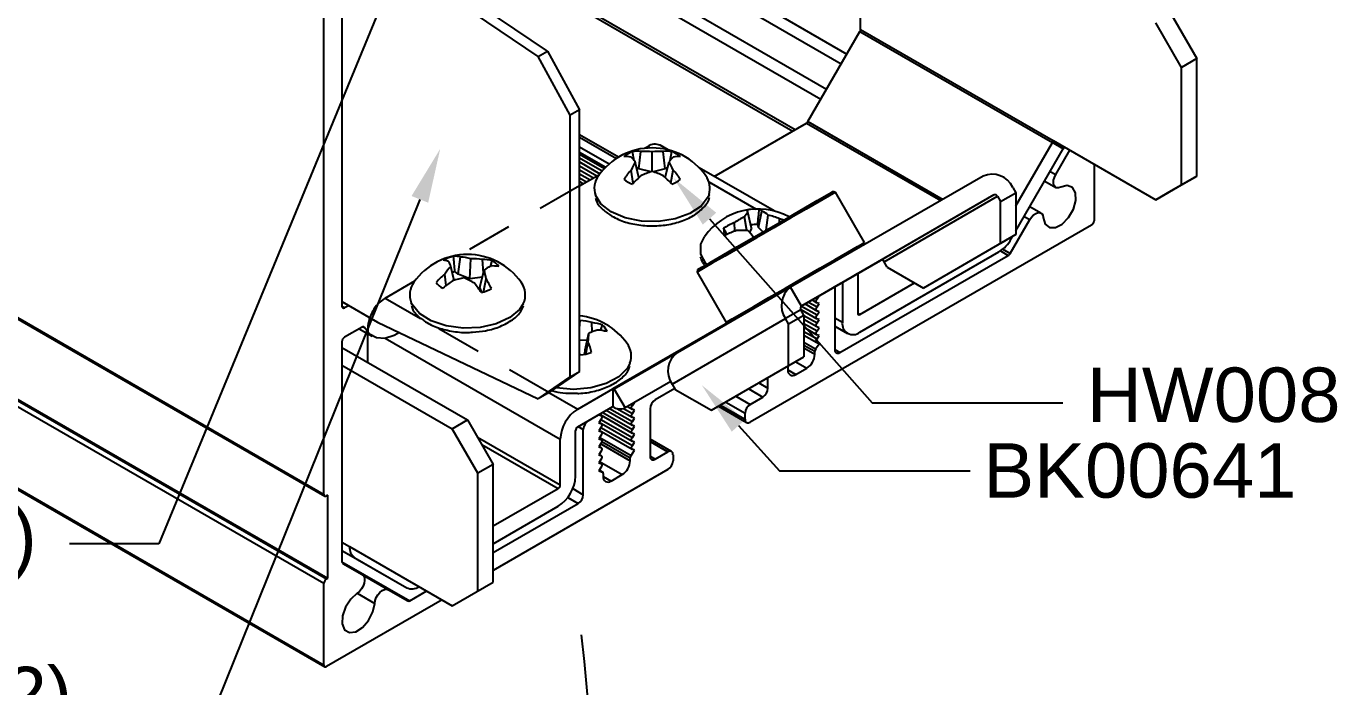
# Model space of a CAD drawing. Extents: x -1 to 10.4, y -10.7 to 0.
# Drawn here: x 1.301 to 4.913, y -5.295 to -3.474 of the extents above; entities that cross this region are included whole.
import ezdxf
from ezdxf import colors
from ezdxf.entities.mleader import LeaderData, LeaderLine
from ezdxf.math import Vec2, Vec3

# ---------------------------------------------------------------- set-up
doc = ezdxf.new("R2010")
doc.units = 0
doc.header["$LTSCALE"] = 0.5
doc.header["$MEASUREMENT"] = 0
doc.linetypes.add('HIDDEN', pattern=[0.375, 0.25, -0.125])
for name, color, linetype in [('Brackets', 181, 'CONTINUOUS'), ('Dimension', 10, 'CONTINUOUS'), ('FAB DWG', 221, 'CONTINUOUS'), ('Hardware', 242, 'CONTINUOUS'), ('Housing', 150, 'CONTINUOUS')]:
    doc.layers.add(name, color=color, linetype=linetype)
doc.styles.get("Standard").update_dxf_attribs({"font": 'arial.ttf'})

msp = doc.modelspace()

# ---------------------------------------------------------------- linework, layer by layer
at = {"layer": 'Brackets', "linetype": 'Continuous', "lineweight": 25, "transparency": 16777216}
for p, q in [((3.5989, -3.4833), (3.5989, -3.1255)), ((2.7363, -3.5434), (2.2941, -3.2434)), ((2.7109, -3.5581), (2.2687, -3.2581)), ((4.4828, -3.5878), (4.412, -3.4653)), ((4.4543, -3.4409), (4.525, -3.5634)), ((3.4539, -3.7371), (3.5972, -3.4889)), ((3.5972, -3.4889), (4.1275, -3.795)), ((3.5989, -3.4833), (4.1292, -3.7894)), ((2.7109, -3.5581), (2.7363, -3.5434)), ((2.799, -3.7199), (2.7109, -3.5581)), ((2.7363, -3.5434), (2.8244, -3.7052)), ((4.525, -3.5634), (4.4828, -3.5878)), ((4.525, -3.8875), (4.525, -3.5634)), ((4.4828, -3.9119), (4.4828, -3.5878)), ((2.8244, -3.7052), (2.799, -3.7199)), ((2.799, -4.4407), (2.799, -3.7199)), ((2.8244, -4.426), (2.8244, -3.7052)), ((3.1955, -3.8882), (3.4499, -3.7413)), ((3.4499, -3.7413), (3.8198, -3.9549)), ((3.4539, -3.7371), (3.8255, -3.9516)), ((4.1292, -3.7894), (4.412, -3.9527)), ((3.0042, -3.8108), (3.013, -3.8058)), ((3.013, -3.8058), (3.0198, -3.8097)), ((3.0689, -3.8151), (3.0469, -3.8024)), ((4.0269, -3.9693), (4.1275, -3.795)), ((4.0269, -4.0383), (4.1574, -3.8123)), ((4.1574, -3.8123), (4.1275, -3.795)), ((4.1574, -3.8123), (4.1602, -3.8073)), ((3.3606, -3.9835), (3.1544, -3.8645)), ((2.8244, -3.9146), (2.8798, -3.8827)), ((3.9366, -3.8875), (3.4063, -4.1936)), ((4.525, -3.8875), (4.4543, -3.9283)), ((4.4828, -3.9119), (4.525, -3.8875)), ((3.1811, -3.9028), (3.3115, -3.9781)), ((3.5295, -3.932), (3.4489, -3.9785)), ((3.5295, -3.932), (3.5226, -3.9302)), ((3.6095, -4.0706), (3.5295, -3.932)), ((3.9847, -3.9577), (4.0269, -3.9332)), ((4.0184, -3.9185), (4.0269, -3.9332)), ((4.0269, -3.9332), (4.0269, -4.0487)), ((4.412, -3.9527), (4.4828, -3.9119)), ((4.4543, -3.9283), (4.412, -3.9527)), ((3.9665, -3.9393), (3.4362, -4.2454)), ((3.9665, -3.9393), (3.654, -4.1197)), ((3.6637, -4.1234), (3.9762, -3.9429)), ((3.9762, -3.9429), (3.9847, -3.9577)), ((3.9847, -4.0731), (3.9847, -3.9577)), ((3.6076, -4.0774), (3.6095, -4.0706)), ((4.0269, -4.0487), (3.7722, -4.1958)), ((4.0269, -4.0487), (3.9847, -4.0731)), ((4.0141, -4.0605), (4.0179, -4.0539)), ((3.5969, -4.3176), (3.9802, -4.0963)), ((3.1502, -4.1452), (3.1484, -4.152)), ((3.1484, -4.152), (3.2284, -4.2906)), ((3.4805, -4.2199), (3.654, -4.1197)), ((3.6722, -4.1381), (3.6637, -4.1234)), ((3.6722, -4.1381), (3.7722, -4.1958)), ((3.5489, -4.1804), (3.5489, -4.2899)), ((3.5912, -4.156), (3.5912, -4.2655)), ((3.5969, -4.2688), (3.7477, -4.1817)), ((3.4063, -4.1936), (3.0938, -4.3741)), ((3.4362, -4.2454), (3.4063, -4.1936)), ((3.4805, -4.2199), (3.4354, -4.2459)), ((2.1702, -4.2334), (2.2687, -4.2902)), ((3.4345, -4.2556), (3.3922, -4.28)), ((3.443, -4.2703), (3.4345, -4.2556)), ((2.2687, -4.2902), (2.7109, -4.5008)), ((3.2321, -4.2916), (2.9163, -4.4739)), ((3.0797, -4.4605), (3.3922, -4.28)), ((3.2284, -4.2906), (3.2352, -4.2924)), ((3.4007, -4.2947), (3.3922, -4.28)), ((3.4007, -4.2947), (3.443, -4.2703)), ((3.4007, -4.4102), (3.4007, -4.2947)), ((3.443, -4.2703), (3.443, -4.3858)), ((3.5277, -4.2777), (3.5489, -4.2899)), ((3.5912, -4.2655), (3.5969, -4.2688)), ((2.2414, -4.4007), (2.2414, -4.3216)), ((2.2896, -4.3344), (2.7717, -4.6127)), ((3.5277, -4.3006), (3.563, -4.321)), ((2.1702, -4.3596), (2.5166, -4.5595)), ((3.0938, -4.3741), (2.9203, -4.4743)), ((3.1882, -4.5329), (3.443, -4.3858)), ((2.1702, -4.4084), (2.4743, -4.5839)), ((2.7109, -4.5008), (2.799, -4.4407)), ((2.8244, -4.426), (2.7363, -4.4862)), ((2.799, -4.4407), (2.8244, -4.426)), ((2.8197, -4.5297), (2.9163, -4.4739)), ((2.9163, -4.4739), (2.9163, -4.5227)), ((2.9203, -4.4743), (2.9502, -4.526)), ((3.0761, -4.4534), (2.9502, -4.526)), ((3.0761, -4.4534), (2.9502, -4.526)), ((3.0797, -4.4605), (3.0882, -4.4752)), ((3.0882, -4.4752), (3.1882, -4.5329)), ((2.7363, -4.4862), (2.7109, -4.5008)), ((2.74, -4.4837), (2.8197, -4.5297)), ((2.8197, -4.5785), (2.9163, -4.5227)), ((2.4743, -4.5839), (2.5166, -4.5595)), ((2.545, -4.7064), (2.4743, -4.5839)), ((2.5166, -4.5595), (2.5873, -4.682)), ((2.814, -4.7142), (2.814, -4.5883)), ((2.5441, -4.6072), (2.7717, -4.7386)), ((2.7717, -4.7386), (2.7717, -4.6127)), ((2.5554, -4.6268), (2.7661, -4.7484)), ((2.5873, -4.682), (2.545, -4.7064)), ((2.5873, -5.0061), (2.5873, -4.682)), ((2.545, -5.0305), (2.545, -4.7064)), ((2.5873, -4.8516), (2.7661, -4.7484)), ((2.5873, -4.9004), (2.7661, -4.7972)), ((2.1702, -4.8958), (2.1915, -4.9081)), ((2.1915, -4.9081), (2.4743, -5.0714)), ((2.1702, -4.9188), (2.3488, -5.0219)), ((2.1702, -4.9188), (2.2055, -4.9391)), ((2.2055, -4.9391), (2.3488, -5.0219)), ((2.4743, -5.0714), (2.5873, -5.0061))]:
    msp.add_line(p, q, dxfattribs=at)
at = {"layer": 'Brackets', "linetype": 'HIDDEN', "transparency": 16777216}
for p, q in [((2.8244, -3.9146), (2.4955, -4.1045)), ((2.2414, -4.3065), (2.2414, -4.3216)), ((2.74, -4.4837), (2.4217, -4.2999))]:
    msp.add_line(p, q, dxfattribs=at)
at = {"layer": 'Brackets', "linetype": 'HIDDEN', "lineweight": 25, "transparency": 16777216}
for q in [(2.3711, -4.1763), (2.3868, -4.2798)]:
    msp.add_line((2.2893, -4.2235), q, dxfattribs=at)
at = {"layer": 'Brackets', "linetype": 'Continuous', "lineweight": 25, "transparency": 16777216, "flags": 128}
for points in [[(3.4439, -3.9756), (3.4796, -3.955), (3.5055, -3.9401), (3.5199, -3.9317), (3.5226, -3.9302)], [(3.4489, -3.9785), (3.4068, -4.0028), (3.3604, -4.0296), (3.3126, -4.0572), (3.2665, -4.0838), (3.225, -4.1078), (3.1906, -4.1277), (3.1655, -4.1421), (3.1513, -4.1503), (3.1484, -4.152)], [(3.1502, -4.1452), (3.151, -4.1447), (3.1618, -4.1385), (3.1844, -4.1255), (3.2174, -4.1064), (3.2585, -4.0827), (3.3049, -4.0559), (3.3535, -4.0278), (3.4009, -4.0005), (3.4439, -3.9756)], [(3.5289, -4.1171), (3.5642, -4.0967), (3.5903, -4.0817), (3.6056, -4.0728), (3.6095, -4.0706)], [(3.2284, -4.2906), (3.2313, -4.2889), (3.2455, -4.2807), (3.2706, -4.2662), (3.305, -4.2464), (3.3465, -4.2224), (3.3926, -4.1958), (3.4404, -4.1682), (3.4868, -4.1414), (3.5289, -4.1171)], [(3.4355, -4.2458), (3.4447, -4.2405), (3.4869, -4.2162), (3.5262, -4.1935), (3.5595, -4.1743), (3.584, -4.1601), (3.5977, -4.1522), (3.5996, -4.1511), (3.5894, -4.157), (3.5681, -4.1693), (3.5373, -4.187)], [(3.5373, -4.187), (3.4996, -4.2088), (3.4579, -4.2329), (3.4362, -4.2454)]]:
    msp.add_lwpolyline(points, dxfattribs=at)
at = {"layer": 'Brackets', "linetype": 'Continuous', "lineweight": 25, "transparency": 16777216}
for centre, radius, start, end in [((3.5873, -3.4829), 0.0115, 328.8563, 358.0435), ((3.4438, -3.7315), 0.0115, 301.9547, 331.1444), ((4.1177, -3.789), 0.0115, 328.8563, 358.0435), ((3.0328, -3.8335), 0.0341, 65.6929, 125.6176), ((3.9617, -3.9448), 0.0625, 24.8163, 113.6431), ((3.9695, -3.946), 0.00738, 24.8163, 113.6431), ((3.9284, -4.0133), 0.0978, 301.9547, 331.1444), ((3.657, -4.1265), 0.00738, 24.8163, 113.6431), ((3.4433, -4.244), 0.0625, 126.3512, 215.1851), ((3.4405, -4.2514), 0.00738, 126.3512, 215.1851), ((3.5782, -4.2947), 0.0296, 170.786, 309.2033), ((3.5947, -4.2661), 0.00349, 170.786, 309.2033), ((3.1308, -4.4245), 0.0625, 126.3512, 215.1851), ((2.9187, -4.4706), 0.00402, 234.3818, 294.314), ((2.8758, -4.6174), 0.1042, 122.6055, 177.3945), ((2.9362, -4.495), 0.0341, 234.3818, 294.314), ((2.8263, -4.5888), 0.0123, 122.6055, 177.3945), ((2.7099, -4.7095), 0.1042, 302.6055, 357.3945), ((2.7594, -4.7381), 0.0123, 302.6055, 357.3945), ((2.2254, -4.9114), 0.0341, 174.3796, 234.302), ((2.3629, -4.9908), 0.0341, 245.686, 305.6182)]:
    msp.add_arc(centre, radius, start, end, dxfattribs=at)
at = {"layer": 'Brackets', "linetype": 'HIDDEN', "lineweight": 25, "transparency": 16777216}
msp.add_arc((2.3455, -4.3113), 0.1042, 122.6055, 177.3945, dxfattribs=at)
at = {"layer": 'Dimension', "transparency": 16777216}
msp.add_open_spline([(0.38, -4.5628), (0.1873, -2.9847), (1.5454, -2.2138), (2.9035, -1.4428), (2.7768, 0)], degree=3, knots=[0, 0, 0, 0, 1, 1.964635, 1.964635, 1.964635, 1.964635], dxfattribs=at)
msp.add_open_spline([(0.4502, -9.8777), (0.2575, -8.2996), (1.64, -7.5147), (3.0226, -6.7299), (2.8298, -5.1518)], degree=3, dxfattribs=at)
at = {"layer": 'Hardware', "linetype": 'Continuous', "lineweight": 25, "transparency": 16777216}
for p, q in [((2.9886, -3.8675), (2.994, -3.8194)), ((3.0248, -3.8746), (3.0248, -3.8209)), ((3.061, -3.8675), (3.0556, -3.8194)), ((3.0746, -3.8441), (3.079, -3.8198)), ((2.9885, -3.8915), (2.9783, -3.8478)), ((2.9886, -3.8675), (2.982, -3.8637)), ((3.0676, -3.8637), (3.061, -3.8675)), ((3.0611, -3.8915), (3.0713, -3.8478)), ((2.9729, -3.9072), (2.9667, -3.8707)), ((3.0221, -3.8755), (2.9886, -3.8675)), ((3.061, -3.8675), (3.0275, -3.8755)), ((3.0767, -3.9072), (3.0829, -3.8707)), ((3.2857, -4.0374), (3.2793, -4)), ((3.2981, -4.0308), (3.2885, -3.9869)), ((3.3176, -4.0292), (3.3267, -3.9838)), ((3.3392, -4.0361), (3.3444, -3.9947)), ((3.3759, -4.0149), (3.376, -4.0052)), ((3.253, -4.0388), (3.2515, -4.0154)), ((3.2981, -4.0308), (3.2929, -4.0425)), ((3.3176, -4.0292), (3.3155, -4.0206)), ((3.3301, -4.0413), (3.3176, -4.0292)), ((2.4901, -4.1577), (2.4968, -4.1103)), ((2.5228, -4.1702), (2.5249, -4.115)), ((2.5602, -4.1536), (2.5574, -4.117)), ((2.479, -4.1748), (2.4704, -4.1364)), ((2.4901, -4.1577), (2.4816, -4.1506)), ((2.5506, -4.1939), (2.5618, -4.1465)), ((2.5796, -4.1371), (2.584, -4.1202)), ((2.4577, -4.1888), (2.4533, -4.1577)), ((2.5228, -4.1702), (2.4901, -4.1577)), ((2.5572, -4.1661), (2.5228, -4.1702)), ((2.5603, -4.2068), (2.5674, -4.1704)), ((2.5557, -4.2081), (2.5506, -4.1939)), ((2.8244, -4.3075), (2.8262, -4.2851)), ((2.86, -4.3164), (2.8591, -4.2912)), ((2.883, -4.3133), (2.8883, -4.2979)), ((2.8401, -4.3665), (2.8505, -4.3204)), ((2.8461, -4.3401), (2.8244, -4.3399)), ((2.8398, -4.3783), (2.8401, -4.3665)), ((2.8419, -4.3778), (2.849, -4.3446))]:
    msp.add_line(p, q, dxfattribs=at)
at = {"layer": 'Hardware', "linetype": 'Continuous', "lineweight": 25, "transparency": 16777216, "flags": 128}
for points in [[(2.912, -3.9861), (2.8838, -3.9641), (2.8688, -3.9402)], [(3.1815, -3.9381), (3.1788, -3.9449), (3.1598, -3.97), (3.1288, -3.9908), (3.0886, -4.0054), (3.0427, -4.0125), (2.9952, -4.0115), (2.9503, -4.0024), (2.912, -3.9861)], [(3.1586, -4.1024), (3.159, -4.075), (3.1687, -4.0548)], [(3.1744, -4.1312), (3.1723, -4.1287), (3.1586, -4.1024)], [(2.3841, -4.2664), (2.3636, -4.2416), (2.3611, -4.2363)], [(2.6699, -4.2392), (2.6596, -4.2549), (2.6327, -4.2775), (2.5955, -4.2945), (2.5512, -4.3045), (2.5038, -4.3065), (2.4575, -4.3003), (2.4164, -4.2865), (2.3841, -4.2664)], [(2.9635, -4.4029), (2.9565, -4.4163), (2.9329, -4.4402), (2.8982, -4.4589), (2.8555, -4.4709), (2.8085, -4.4751), (2.7615, -4.4712), (2.7589, -4.4707)], [(2.8268, -4.3804), (2.8251, -4.3768), (2.8244, -4.3754)]]:
    msp.add_lwpolyline(points, dxfattribs=at)
at = {"layer": 'Hardware', "linetype": 'Continuous', "lineweight": 25, "transparency": 16777216}
for centre, radius, start, end in [((3.0248, -3.9903), 0.1806, 35.088, 144.912), ((3.0028, -3.9028), 0.089, 111.1734, 128.8212), ((2.984, -3.9077), 0.0889, 83.5452, 98.6296), ((3.0012, -3.986), 0.1668, 81.8505, 92.4696), ((3.0484, -3.986), 0.1668, 87.5304, 98.1495), ((3.0656, -3.9077), 0.0889, 81.3704, 96.4548), ((3.0468, -3.9028), 0.089, 51.1788, 68.8266), ((2.9505, -3.9107), 0.0773, 77.8855, 92.5937), ((2.8875, -3.9191), 0.1155, 38.183, 46.6966), ((3.1493, -3.9484), 0.1984, 149.535, 156.9599), ((3.1621, -3.9191), 0.1155, 133.3034, 141.817), ((2.9003, -3.9484), 0.1984, 23.0401, 30.465), ((3.0991, -3.9107), 0.0773, 87.4063, 102.1145), ((2.9219, -3.9208), 0.0565, 142.5562, 200.0774), ((3.1377, -4.0244), 0.2299, 138.0627, 146.0598), ((3.0028, -3.8266), 0.089, 231.1788, 248.8266), ((3.232, -4.149), 0.3544, 132.191, 137.5116), ((3.105, -4.1298), 0.2675, 107.4467, 114.5241), ((2.9446, -4.1298), 0.2675, 65.4759, 72.5533), ((2.8176, -4.149), 0.3544, 42.4884, 47.809), ((3.0468, -3.8266), 0.089, 291.1734, 308.8212), ((2.9119, -4.0244), 0.2299, 33.9402, 41.9373), ((3.1257, -3.9211), 0.0583, 343.0487, 36.5245), ((3.3165, -4.1586), 0.1806, 61.6483, 144.912), ((3.3585, -4.1757), 0.1927, 114.2724, 123.7178), ((3.3371, -4.031), 0.0656, 137.7629, 151.8032), ((3.3164, -4.1384), 0.16, 88.7525, 100.6765), ((3.2187, -4.0052), 0.0721, 14.6907, 19.4928), ((3.3147, -3.992), 0.0145, 34.4943, 69.2673), ((3.2918, -4.0606), 0.0844, 51.3959, 65.5506), ((3.2972, -4.1897), 0.2007, 66.8878, 76.4053), ((3.3317, -4.1792), 0.1796, 71.9962, 75.716), ((3.3295, -4.1986), 0.199, 113.0566, 122.7637), ((3.2557, -4.0329), 0.034, 177.0804, 210.7183), ((3.3358, -4.2671), 0.2428, 108.9454, 116.7593), ((3.2714, -4.2591), 0.2222, 85.5788, 93.7371), ((3.0521, -4.2535), 0.3202, 38.0302, 42.3932), ((3.3164, -4.1503), 0.1298, 90.3778, 99.0512), ((2.5161, -4.2839), 0.1806, 35.088, 144.912), ((2.5052, -4.2197), 0.1147, 103.9282, 118.8228), ((2.4813, -4.1693), 0.061, 75.2797, 93.4661), ((2.487, -4.2534), 0.1434, 74.6756, 86.0791), ((2.5301, -4.3001), 0.1851, 81.5328, 91.6109), ((2.5568, -4.2347), 0.1177, 76.6383, 89.7204), ((2.4464, -4.1676), 0.0485, 67.5491, 85.7959), ((2.6028, -4.2603), 0.1813, 136.8828, 145.5531), ((2.244, -4.2209), 0.2417, 20.4742, 23.9543), ((2.5097, -4.2474), 0.1008, 106.1658, 110.636), ((2.6346, -4.2405), 0.1189, 117.8904, 127.7439), ((2.3041, -4.219), 0.2678, 10.4558, 15.7047), ((2.5874, -4.246), 0.1109, 82.0562, 94.3548), ((2.5515, -4.1773), 0.0657, 38.7698, 60.4045), ((2.4146, -4.2146), 0.0577, 143.2478, 202.0927), ((2.5929, -4.3263), 0.2189, 129.6294, 138.2736), ((2.4807, -4.1395), 0.0657, 218.7698, 240.4045), ((2.6516, -4.4335), 0.3122, 124.4646, 130.6295), ((2.5562, -4.4247), 0.2615, 100.7564, 108.1036), ((2.3938, -4.4135), 0.2707, 58.4337, 65.1852), ((2.1994, -4.4554), 0.4327, 34.8096, 39.0403), ((2.3538, -4.3056), 0.2528, 25.3066, 32.3459), ((2.6188, -4.2145), 0.0567, 334.1803, 37.3052), ((2.527, -4.0971), 0.1147, 283.9282, 298.8228), ((2.8078, -4.4523), 0.1806, 35.088, 84.7348), ((2.807, -4.4819), 0.1977, 74.7107, 84.414), ((2.8407, -4.4386), 0.1486, 71.2949, 82.8767), ((2.858, -4.332), 0.0457, 20.7574, 48.3707), ((2.0931, -4.283), 0.7584, 355.3459, 357.1734), ((2.9127, -4.4516), 0.1451, 105.7301, 115.3628), ((2.8653, -4.4637), 0.152, 76.543, 86.9659), ((2.5503, -4.4527), 0.3176, 14.4763, 19.8956), ((2.9101, -4.3829), 0.0571, 339.5154, 37.1181), ((2.8108, -4.2398), 0.1415, 276.4581, 289.4031)]:
    msp.add_arc(centre, radius, start, end, dxfattribs=at)
for points, knots in [([(2.9749, -3.8441), (2.9747, -3.8428), (2.9733, -3.8347), (2.9718, -3.8265), (2.9706, -3.8198)], [0, 0, 0, 0, 0.169729, 1, 1, 1, 1]), ([(2.8691, -3.948), (2.8697, -3.9508), (2.8725, -3.9628), (2.8878, -3.9802), (2.9054, -3.9921), (2.9137, -3.9977)], [0, 0, 0, 0, 0.140691, 0.596441, 1, 1, 1, 1]), ([(2.9137, -3.9977), (2.9196, -4.0009), (2.9369, -4.01), (2.9712, -4.0203), (3.0155, -4.0256), (3.0608, -4.0234), (3.1032, -4.0137), (3.1402, -3.9973), (3.1669, -3.9746), (3.1815, -3.9564), (3.1824, -3.9462), (3.1825, -3.9461)], [0, 0, 0, 0, 0.069702, 0.201679, 0.333528, 0.465271, 0.597331, 0.730157, 0.864225, 0.998267, 1, 1, 1, 1]), ([(3.3155, -4.0206), (3.3163, -4.0133), (3.3177, -3.9993), (3.3191, -3.9853), (3.3198, -3.9784)], [0, 0, 0, 0, 0.514301, 1, 1, 1, 1]), ([(3.2308, -4.0485), (3.2307, -4.0482), (3.2277, -4.0425), (3.2247, -4.0367), (3.2217, -4.0312)], [0, 0, 0, 0, 0.037786, 1, 1, 1, 1]), ([(2.4816, -4.1506), (2.4809, -4.1433), (2.4796, -4.1293), (2.4783, -4.1152), (2.4776, -4.1084)], [0, 0, 0, 0, 0.514301, 1, 1, 1, 1]), ([(3.1574, -4.1096), (3.1588, -4.115), (3.1608, -4.1227), (3.1664, -4.1293), (3.1681, -4.1314)], [0, 0, 0, 0, 0.689373, 1, 1, 1, 1]), ([(2.3617, -4.2444), (2.3629, -4.2483), (2.3669, -4.2606), (2.378, -4.2725), (2.388, -4.2796), (2.3893, -4.2806)], [0, 0, 0, 0, 0.2801741, 0.8995555, 1, 1, 1, 1]), ([(2.5304, -4.3172), (2.5425, -4.3163), (2.5694, -4.3143), (2.6077, -4.3025), (2.6414, -4.2839), (2.6633, -4.2639), (2.6688, -4.2493), (2.6707, -4.2445)], [0, 0, 0, 0, 0.185879, 0.416363, 0.648516, 0.882843, 1, 1, 1, 1]), ([(2.3893, -4.2806), (2.393, -4.2834), (2.406, -4.2933), (2.4352, -4.3065), (2.4769, -4.3162), (2.5102, -4.3196), (2.5277, -4.3175), (2.5304, -4.3172)], [0, 0, 0, 0, 0.108762, 0.387731, 0.66749, 0.946709, 1, 1, 1, 1]), ([(2.8133, -4.4858), (2.8166, -4.486), (2.8348, -4.4867), (2.8675, -4.4806), (2.9073, -4.4677), (2.939, -4.4475), (2.9583, -4.4279), (2.9622, -4.4144), (2.9632, -4.4109)], [0, 0, 0, 0, 0.047932, 0.26419, 0.481316, 0.700194, 0.920884, 1, 1, 1, 1]), ([(2.7511, -4.4795), (2.7602, -4.4816), (2.7801, -4.4865), (2.8015, -4.4861), (2.8133, -4.4858)], [0, 0, 0, 0, 0.453627, 1, 1, 1, 1])]:
    msp.add_open_spline(points, degree=3, knots=knots, dxfattribs=at)
at = {"layer": 'Housing', "linetype": 'Continuous', "lineweight": 25, "transparency": 16777216}
for p, q in [((2.1208, -4.7647), (2.1208, -2.7605)), ((2.2682, -3.0946), (3.4192, -3.7591)), ((2.2682, -3.1028), (3.4121, -3.7632)), ((2.8299, -3.1286), (3.5614, -3.5509)), ((2.8219, -3.1598), (3.5459, -3.5778)), ((2.1702, -3.2119), (2.1702, -4.2459)), ((3.5051, -3.6483), (2.7472, -3.2108)), ((2.7167, -3.229), (3.4896, -3.6752)), ((0.3629, -3.7533), (2.1229, -4.7693)), ((0.3632, -3.7501), (2.1208, -4.7647)), ((2.932, -3.8354), (2.8244, -3.7733)), ((2.8244, -3.78), (2.9263, -3.8389)), ((2.8244, -3.8067), (2.9063, -3.854)), ((2.8244, -3.821), (2.8968, -3.8629)), ((2.8244, -3.8266), (2.8934, -3.8664)), ((4.1366, -3.883), (4.1753, -3.816)), ((2.8244, -3.8366), (2.8874, -3.873)), ((2.8244, -3.8481), (2.8811, -3.8809)), ((2.8244, -3.8587), (2.8729, -3.8866)), ((4.2421, -3.8546), (4.2421, -4.0104)), ((2.8244, -3.8702), (2.8629, -3.8924)), ((2.8244, -3.8807), (2.8538, -3.8977)), ((2.8244, -3.8922), (2.8438, -3.9034)), ((4.1061, -3.9012), (4.1366, -3.9188)), ((4.1216, -3.8743), (4.1366, -3.883)), ((2.8244, -3.9027), (2.8347, -3.9087)), ((2.8244, -3.9143), (2.8247, -3.9144)), ((0.3485, -3.9702), (2.1279, -4.9974)), ((0.3486, -3.9662), (2.1314, -4.9954)), ((4.0959, -3.9894), (4.0654, -3.9718)), ((0.3481, -3.9863), (2.1208, -5.0097)), ((4.0109, -4.1007), (4.0649, -4.0073)), ((4.0499, -3.9986), (4.0649, -4.0073)), ((4.2351, -4.0227), (3.2948, -4.5655)), ((3.5419, -4.3739), (4.0059, -4.106)), ((3.9845, -4.0936), (4.0059, -4.106)), ((3.9906, -4.089), (4.0109, -4.1007)), ((0.3505, -4.2131), (2.1208, -5.2351)), ((0.3507, -4.2166), (2.1229, -5.2396)), ((3.4745, -4.2234), (3.479, -4.226)), ((3.479, -4.226), (3.485, -4.2173)), ((3.5277, -4.1926), (3.5277, -4.3657)), ((2.1702, -4.2459), (2.1773, -4.2499)), ((2.1773, -4.2499), (2.1881, -4.2437)), ((3.434, -4.2547), (3.4784, -4.2803)), ((3.4363, -4.2455), (3.479, -4.2701)), ((3.4462, -4.2397), (3.4784, -4.2583)), ((3.4554, -4.2344), (3.479, -4.2481)), ((3.4653, -4.2287), (3.4784, -4.2362)), ((3.4853, -4.2389), (3.4788, -4.2364)), ((3.4853, -4.261), (3.4788, -4.2584)), ((3.479, -4.2481), (3.4853, -4.2389)), ((3.479, -4.2701), (3.4853, -4.261)), ((3.443, -4.2714), (3.479, -4.2922)), ((3.443, -4.2819), (3.4784, -4.3023)), ((3.443, -4.2934), (3.479, -4.3142)), ((3.4853, -4.283), (3.4788, -4.2805)), ((3.479, -4.2922), (3.4853, -4.283)), ((2.2257, -4.3036), (2.1773, -4.3316)), ((2.218, -4.3081), (2.2534, -4.3286)), ((2.2285, -4.3027), (2.2322, -4.3048)), ((3.443, -4.304), (3.4784, -4.3244)), ((3.443, -4.3155), (3.479, -4.3363)), ((3.443, -4.326), (3.4784, -4.3464)), ((3.4853, -4.3051), (3.4788, -4.3025)), ((3.4853, -4.3271), (3.4788, -4.3246)), ((3.479, -4.3142), (3.4853, -4.3051)), ((3.479, -4.3363), (3.4853, -4.3271)), ((2.1702, -4.3438), (2.1702, -4.95)), ((3.443, -4.3451), (3.4752, -4.3637)), ((3.443, -4.353), (3.473, -4.3703)), ((3.443, -4.3611), (3.473, -4.3784)), ((3.473, -4.3784), (3.473, -4.3703)), ((3.4752, -4.3637), (3.4853, -4.3492)), ((3.4853, -4.3492), (3.4788, -4.3466)), ((3.5277, -4.3657), (3.5419, -4.3739)), ((3.4205, -4.3988), (3.4511, -4.4164)), ((3.3439, -4.4718), (3.3439, -4.4431)), ((3.3986, -4.4132), (3.3986, -4.4214)), ((3.3986, -4.4214), (3.4205, -4.434)), ((3.4205, -4.434), (3.4511, -4.4164)), ((3.087, -4.4731), (3.0332, -4.5042)), ((3.2907, -4.4738), (3.3297, -4.4963)), ((3.319, -4.4574), (3.3439, -4.4718)), ((2.9703, -4.5197), (2.9764, -4.511)), ((3.2275, -4.5103), (3.2807, -4.541)), ((3.2558, -4.4939), (3.2948, -4.5165)), ((3.2948, -4.5165), (3.3297, -4.4963)), ((2.8783, -4.5447), (2.8816, -4.5466)), ((2.8845, -4.5478), (2.8787, -4.5444)), ((2.8787, -4.5444), (2.8842, -4.5476)), ((2.8795, -4.5439), (2.9697, -4.596)), ((2.8816, -4.5466), (2.8842, -4.5476)), ((2.8817, -4.5461), (2.8818, -4.5426)), ((2.8886, -4.5387), (2.9703, -4.5858)), ((2.8986, -4.5329), (2.9697, -4.574)), ((2.9077, -4.5276), (2.9703, -4.5638)), ((2.9278, -4.5277), (2.9697, -4.5519)), ((2.9463, -4.5278), (2.9703, -4.5417)), ((2.9567, -4.5223), (2.9697, -4.5299)), ((2.9658, -4.5171), (2.9703, -4.5197)), ((2.9766, -4.5326), (2.9701, -4.53)), ((2.9766, -4.5546), (2.9701, -4.5521)), ((2.9703, -4.5417), (2.9766, -4.5326)), ((3.0191, -4.5287), (3.0191, -4.6593)), ((3.2075, -4.5218), (3.2848, -4.5665)), ((3.2134, -4.5184), (3.2807, -4.5573)), ((3.2807, -4.5573), (3.2807, -4.541)), ((2.8211, -4.5777), (2.8352, -4.5858)), ((2.8352, -4.7655), (2.8352, -4.5858)), ((2.8842, -4.5576), (2.8776, -4.5677)), ((2.8776, -4.5677), (2.8839, -4.5695)), ((2.8842, -4.5796), (2.8776, -4.5897)), ((2.8845, -4.5698), (2.8785, -4.5663)), ((2.8785, -4.5664), (2.8839, -4.5695)), ((2.879, -4.5656), (2.9697, -4.618)), ((2.879, -4.5877), (2.9697, -4.6401)), ((2.8839, -4.558), (2.9703, -4.6079)), ((2.8839, -4.58), (2.9703, -4.6299)), ((2.9766, -4.5767), (2.9701, -4.5741)), ((2.9703, -4.5638), (2.9766, -4.5546)), ((2.9703, -4.5858), (2.9766, -4.5767)), ((2.8776, -4.5897), (2.8839, -4.5916)), ((2.8842, -4.6017), (2.8776, -4.6118)), ((2.8776, -4.6118), (2.8839, -4.6136)), ((2.8842, -4.6237), (2.8776, -4.6338)), ((2.8845, -4.5918), (2.8785, -4.5884)), ((2.8785, -4.5884), (2.8839, -4.5916)), ((2.8845, -4.6139), (2.8785, -4.6104)), ((2.8785, -4.6105), (2.8839, -4.6136)), ((2.8803, -4.6076), (2.9666, -4.6574)), ((2.8861, -4.6188), (2.9643, -4.6639)), ((2.9766, -4.5987), (2.9701, -4.5962)), ((2.9766, -4.6208), (2.9701, -4.6182)), ((2.9703, -4.6079), (2.9766, -4.5987)), ((2.9703, -4.6299), (2.9766, -4.6208)), ((3.0781, -4.6464), (3.0191, -4.6123)), ((3.0191, -4.619), (3.0681, -4.6474)), ((2.8776, -4.6338), (2.8839, -4.6357)), ((2.8842, -4.6458), (2.8776, -4.6559)), ((2.8776, -4.6559), (2.8839, -4.6577)), ((2.8845, -4.6359), (2.8785, -4.6325)), ((2.8785, -4.6325), (2.8839, -4.6357)), ((2.8845, -4.658), (2.8785, -4.6545)), ((2.8785, -4.6546), (2.8839, -4.6577)), ((2.8832, -4.6253), (2.9643, -4.6721)), ((2.9666, -4.6574), (2.9766, -4.6428)), ((2.9766, -4.6428), (2.9701, -4.6403)), ((3.0191, -4.6593), (3.0332, -4.6675)), ((3.0332, -4.6675), (3.0681, -4.6474)), ((3.0823, -4.6555), (3.0823, -4.6719)), ((3.0681, -4.6964), (2.5873, -4.9739)), ((2.8842, -4.6678), (2.8776, -4.6779)), ((2.8776, -4.6779), (2.8839, -4.6798)), ((2.8842, -4.6899), (2.8776, -4.7)), ((2.8845, -4.68), (2.8785, -4.6766)), ((2.8785, -4.6766), (2.8839, -4.6798)), ((2.8801, -4.6741), (2.9424, -4.7101)), ((2.9643, -4.6721), (2.9643, -4.6639)), ((2.8776, -4.7), (2.8877, -4.7029)), ((2.8883, -4.7032), (2.879, -4.6978)), ((2.879, -4.6979), (2.8877, -4.7029)), ((2.89, -4.7068), (2.89, -4.715)), ((2.89, -4.715), (2.9119, -4.7277)), ((2.9119, -4.7277), (2.9424, -4.7101)), ((2.1314, -4.7668), (2.1279, -4.7688)), ((2.1314, -4.9954), (2.1314, -4.7668)), ((2.8063, -4.7488), (2.8352, -4.7655)), ((2.5873, -4.9249), (2.8211, -4.79)), ((2.7921, -4.7733), (2.8211, -4.79)), ((2.1702, -4.95), (2.357, -5.0579)), ((2.1723, -4.9546), (2.2263, -4.9858)), ((2.1208, -5.2351), (2.1208, -5.0097)), ((2.1279, -4.9974), (2.1314, -4.9954)), ((2.2267, -4.986), (2.2981, -5.0272)), ((2.4464, -5.0553), (2.1279, -5.2391)), ((2.2124, -5.037), (2.2607, -5.0649)), ((2.2981, -5.0272), (2.352, -5.0584)), ((2.357, -5.0579), (2.404, -5.0308))]:
    msp.add_line(p, q, dxfattribs=at)
at = {"layer": 'Housing', "linetype": 'Continuous', "lineweight": 25, "transparency": 16777216, "flags": 128}
for points in [[(4.1506, -3.9181), (4.1445, -3.9201), (4.139, -3.9198), (4.1346, -3.9172), (4.1316, -3.9126), (4.1303, -3.9064), (4.1307, -3.8989), (4.1329, -3.8909), (4.1366, -3.883)], [(4.1022, -4.0018), (4.1074, -4.0196), (4.1193, -4.0292), (4.136, -4.0292), (4.1547, -4.0194), (4.1721, -4.0016), (4.1853, -3.9787), (4.192, -3.9547), (4.1912, -3.9337), (4.1829, -3.9191), (4.1685, -3.9136), (4.1506, -3.9181)], [(4.0649, -4.0073), (4.0699, -4.0001), (4.0757, -3.9942), (4.0819, -3.9901), (4.088, -3.9881), (4.0935, -3.9884), (4.0979, -3.9909), (4.1009, -3.9955), (4.1022, -4.0018)], [(3.4788, -4.2364), (3.4779, -4.2358), (3.4772, -4.2349), (3.4769, -4.2338), (3.4767, -4.2324), (3.4769, -4.2308), (3.4774, -4.2292), (3.4781, -4.2276), (3.479, -4.226)], [(3.4788, -4.2584), (3.4779, -4.2579), (3.4772, -4.257), (3.4769, -4.2558), (3.4767, -4.2544), (3.4769, -4.2529), (3.4774, -4.2512), (3.4781, -4.2496), (3.479, -4.2481)], [(3.4788, -4.2805), (3.4779, -4.2799), (3.4772, -4.279), (3.4769, -4.2779), (3.4767, -4.2765), (3.4769, -4.2749), (3.4774, -4.2733), (3.4781, -4.2717), (3.479, -4.2701)], [(3.4788, -4.3025), (3.4779, -4.302), (3.4772, -4.3011), (3.4769, -4.2999), (3.4767, -4.2985), (3.4769, -4.297), (3.4774, -4.2953), (3.4781, -4.2937), (3.479, -4.2922)], [(2.2322, -4.3048), (2.2318, -4.304), (2.2312, -4.3034), (2.2304, -4.303), (2.2296, -4.3027), (2.2287, -4.3027), (2.2278, -4.3028), (2.2268, -4.3031), (2.2257, -4.3036)], [(2.3287, -4.3188), (2.3145, -4.3266), (2.2886, -4.3345), (2.2652, -4.3334), (2.2459, -4.3233), (2.2322, -4.3048)], [(3.4788, -4.3246), (3.4779, -4.324), (3.4772, -4.3231), (3.4769, -4.322), (3.4767, -4.3206), (3.4769, -4.319), (3.4774, -4.3174), (3.4781, -4.3158), (3.479, -4.3142)], [(3.4788, -4.3466), (3.4779, -4.3461), (3.4772, -4.3452), (3.4769, -4.344), (3.4767, -4.3426), (3.4769, -4.3411), (3.4774, -4.3394), (3.4781, -4.3378), (3.479, -4.3363)], [(2.8842, -4.5476), (2.885, -4.5481), (2.8857, -4.549), (2.8861, -4.5501), (2.8862, -4.5514), (2.8861, -4.5529), (2.8857, -4.5545), (2.885, -4.5561), (2.8842, -4.5576)], [(2.9701, -4.53), (2.9692, -4.5295), (2.9686, -4.5286), (2.9682, -4.5274), (2.9681, -4.526), (2.9682, -4.5245), (2.9687, -4.5228), (2.9694, -4.5212), (2.9703, -4.5197)], [(2.9701, -4.5521), (2.9692, -4.5515), (2.9686, -4.5506), (2.9682, -4.5495), (2.9681, -4.5481), (2.9682, -4.5465), (2.9687, -4.5449), (2.9694, -4.5433), (2.9703, -4.5417)], [(2.8839, -4.5695), (2.8849, -4.57), (2.8856, -4.5708), (2.886, -4.5719), (2.8862, -4.5733), (2.8861, -4.5748), (2.8857, -4.5764), (2.8851, -4.5781), (2.8842, -4.5796)], [(2.9701, -4.5741), (2.9692, -4.5736), (2.9686, -4.5727), (2.9682, -4.5715), (2.9681, -4.5701), (2.9682, -4.5686), (2.9687, -4.5669), (2.9694, -4.5653), (2.9703, -4.5638)], [(2.9701, -4.5962), (2.9692, -4.5956), (2.9686, -4.5947), (2.9682, -4.5936), (2.9681, -4.5922), (2.9682, -4.5906), (2.9687, -4.589), (2.9694, -4.5874), (2.9703, -4.5858)], [(2.8839, -4.5916), (2.8849, -4.5921), (2.8856, -4.5929), (2.886, -4.594), (2.8862, -4.5953), (2.8861, -4.5969), (2.8857, -4.5985), (2.8851, -4.6001), (2.8842, -4.6017)], [(2.8839, -4.6136), (2.8849, -4.6141), (2.8856, -4.6149), (2.886, -4.616), (2.8862, -4.6174), (2.8861, -4.6189), (2.8857, -4.6205), (2.8851, -4.6222), (2.8842, -4.6237)], [(2.9701, -4.6182), (2.9692, -4.6177), (2.9686, -4.6168), (2.9682, -4.6156), (2.9681, -4.6142), (2.9682, -4.6127), (2.9687, -4.611), (2.9694, -4.6094), (2.9703, -4.6079)], [(2.8839, -4.6357), (2.8849, -4.6362), (2.8856, -4.637), (2.886, -4.6381), (2.8862, -4.6394), (2.8861, -4.641), (2.8857, -4.6426), (2.8851, -4.6442), (2.8842, -4.6458)], [(2.8839, -4.6577), (2.8849, -4.6582), (2.8856, -4.659), (2.886, -4.6601), (2.8862, -4.6615), (2.8861, -4.663), (2.8857, -4.6646), (2.8851, -4.6663), (2.8842, -4.6678)], [(2.9701, -4.6403), (2.9692, -4.6397), (2.9686, -4.6388), (2.9682, -4.6377), (2.9681, -4.6363), (2.9682, -4.6347), (2.9687, -4.6331), (2.9694, -4.6315), (2.9703, -4.6299)], [(2.8839, -4.6798), (2.8849, -4.6803), (2.8856, -4.6811), (2.886, -4.6822), (2.8862, -4.6835), (2.8861, -4.685), (2.8857, -4.6867), (2.8851, -4.6883), (2.8842, -4.6899)], [(2.2263, -4.9858), (2.2301, -4.9894), (2.2322, -4.9949), (2.2327, -5.0018), (2.2314, -5.0096), (2.2284, -5.0177), (2.2239, -5.0253), (2.2185, -5.0319), (2.2124, -5.037)], [(2.2124, -5.037), (2.1944, -5.0533), (2.1801, -5.0753), (2.1718, -5.0995), (2.1709, -5.1215), (2.1776, -5.1377), (2.1908, -5.1453), (2.2083, -5.1431), (2.2269, -5.1313), (2.2436, -5.1121), (2.2556, -5.0886), (2.2607, -5.0649)], [(2.2607, -5.0649), (2.262, -5.0571), (2.265, -5.049), (2.2694, -5.0414), (2.2749, -5.0348), (2.281, -5.0297), (2.2872, -5.0266), (2.2931, -5.0258), (2.2981, -5.0272)]]:
    msp.add_lwpolyline(points, dxfattribs=at)
at = {"layer": 'Housing', "linetype": 'Continuous', "lineweight": 25, "transparency": 16777216}
for centre, radius, start, end in [((4.2268, -4.0097), 0.0154, 302.6055, 357.3945), ((3.9983, -4.0937), 0.0144, 301.9547, 331.1444), ((2.1746, -4.2466), 0.00437, 170.786, 309.2033), ((2.1856, -4.3445), 0.0154, 122.6055, 177.3945), ((3.485, -4.3708), 0.012, 144.2235, 177.6445), ((3.5364, -4.3671), 0.00873, 170.786, 309.2033), ((3.4254, -4.3763), 0.0476, 302.6055, 357.3945), ((3.3927, -4.4131), 0.00595, 359.2836, 15.1688), ((3.412, -4.4235), 0.0135, 170.7861, 309.2033), ((3.3132, -4.4704), 0.0307, 302.6055, 357.3945), ((3.0498, -4.5301), 0.0307, 122.6055, 177.3945), ((2.8785, -4.5568), 0.0107, 73.4387, 124.4039), ((3.3114, -4.5424), 0.0307, 122.6055, 177.3945), ((2.8659, -4.5872), 0.0307, 122.6055, 177.3945), ((3.2893, -4.5587), 0.00873, 170.786, 309.2033), ((2.9763, -4.6644), 0.012, 144.2235, 177.6446), ((3.0277, -4.6607), 0.00873, 170.786, 309.2033), ((3.0736, -4.6541), 0.00873, 350.786, 129.2033), ((2.9167, -4.6699), 0.0476, 302.6055, 357.3946), ((3.0516, -4.6705), 0.0307, 302.6055, 357.3945), ((2.8863, -4.7064), 0.00371, 352.3588, 67.4489), ((2.9033, -4.7172), 0.0135, 170.7866, 309.2034), ((2.1251, -4.7654), 0.00437, 170.786, 309.2033), ((2.8045, -4.7641), 0.0307, 302.6055, 357.3945), ((2.1753, -4.9505), 0.00503, 174.3796, 234.302), ((2.1362, -5.0104), 0.0154, 122.6055, 177.3945), ((2.3541, -5.0538), 0.00503, 245.6861, 305.6182), ((2.1251, -5.2358), 0.00437, 170.786, 309.2033)]:
    msp.add_arc(centre, radius, start, end, dxfattribs=at)

# ---------------------------------------------------------------- leaders
at = {"layer": 'FAB DWG', "transparency": 16777216}
ml = msp.add_multileader_mtext('Standard', dxfattribs=at)
ml.set_content('BK00644 (x2)', color=256)
ml.set_leader_properties()
ml.build(insert=Vec2(0, 0))
ml.multileader.update_dxf_attribs({"dogleg_length": 0.5258, "arrow_head_size": 0.15})
ctx = ml.context
ctx.base_point, ctx.char_height, ctx.arrow_head_size, ctx.landing_gap_size, ctx.plane_origin = Vec3(-0.019, -4.9009), 0.15, 0.15, 0.09, Vec3(3.5045, -0.9906)
ctx.text_align_type = 2
notes = []
notes.append((ctx, [(1, (1, 1, 0), (1.6663, -4.9009), (-1, 0), 0.2468, [(0, [(2.4871, -2.9077)], 0, [])])]))
ctx.mtext.insert, ctx.mtext.width, ctx.mtext.defined_height, ctx.mtext.alignment, ctx.mtext.flow_direction = Vec3(1.3294, -4.8039), 2.307685, 0.426, 3, 5
ml = msp.add_multileader_mtext('Standard', dxfattribs=at)
ml.set_content('BK00645 (x2)', color=256)
ml.set_leader_properties()
ml.build(insert=Vec2(0, 0))
ml.multileader.update_dxf_attribs({"dogleg_length": 0.5258, "arrow_head_size": 0.15})
ctx = ml.context
ctx.base_point, ctx.char_height, ctx.arrow_head_size, ctx.landing_gap_size, ctx.plane_origin = Vec3(0.1559, -5.3369), 0.15, 0.15, 0.09, Vec3(3.5374, -1.8011)
ctx.text_align_type = 2
notes.append((ctx, [(1, (1, 1, 0), (1.8266, -5.3369), (-1, 0), 0.2323, [(0, [(2.441, -3.8123)], 0, [])])]))
ctx.mtext.insert, ctx.mtext.width, ctx.mtext.defined_height, ctx.mtext.alignment, ctx.mtext.flow_direction = Vec3(1.427, -5.2398), 2.307685, 0.426, 3, 5
ml = msp.add_multileader_mtext('Standard', dxfattribs=at)
ml.set_content('HW00814 (x4)', color=256)
ml.set_leader_properties()
ml.build(insert=Vec2(0, 0))
ml.multileader.update_dxf_attribs({"dogleg_length": 0.5258, "arrow_head_size": 0.15})
ctx = ml.context
ctx.base_point, ctx.char_height, ctx.arrow_head_size, ctx.landing_gap_size, ctx.plane_origin = Vec3(4.1565, -4.512), 0.15, 0.15, 0.09, Vec3(1.8032, -3.3135)
ctx.text_align_type = 2
notes.append((ctx, [(0, (1, 1, 0), (3.6307, -4.512), (1, 0), 0.5258, [(0, [(3.0836, -3.8923)], 0, [])])]))
ctx.mtext.insert, ctx.mtext.width, ctx.mtext.defined_height, ctx.mtext.alignment, ctx.mtext.flow_direction = Vec3(5.5731, -4.415), 2.307685, 0.426, 3, 5
ml = msp.add_multileader_mtext('Standard', dxfattribs=at)
ml.set_content('BK00641', color=256)
ml.set_leader_properties()
ml.build(insert=Vec2(0, 0))
ml.multileader.update_dxf_attribs({"dogleg_length": 0.5258, "arrow_head_size": 0.15})
ctx = ml.context
ctx.base_point, ctx.char_height, ctx.arrow_head_size, ctx.landing_gap_size, ctx.plane_origin = Vec3(3.9011, -4.7), 0.15, 0.15, 0.09, Vec3(2.0754, -4.3361)
ctx.text_align_type = 2
notes.append((ctx, [(0, (1, 1, 0), (3.3754, -4.7), (1, 0), 0.5258, [(0, [(3.1619, -4.4639)], 0, [])])]))
ctx.mtext.insert, ctx.mtext.width, ctx.mtext.defined_height, ctx.mtext.alignment, ctx.mtext.flow_direction = Vec3(4.7996, -4.6237), 2.307685, 0.426, 3, 5
for ctx, leaders in notes:
    for number, flags, end, landing, length, lines in leaders:
        leader = LeaderData()
        leader.index, (leader.has_last_leader_line, leader.has_dogleg_vector, leader.attachment_direction) = number, flags
        leader.last_leader_point, leader.dogleg_vector, leader.dogleg_length = Vec3(end), Vec3(landing), length
        for number, points, colour, breaks in lines:
            line = LeaderLine()
            line.index, line.vertices, line.color, line.breaks = number, Vec3.list(points), colors.encode_raw_color(colour), breaks
            leader.lines.append(line)
        ctx.leaders.append(leader)

doc.saveas('drawing.dxf')
